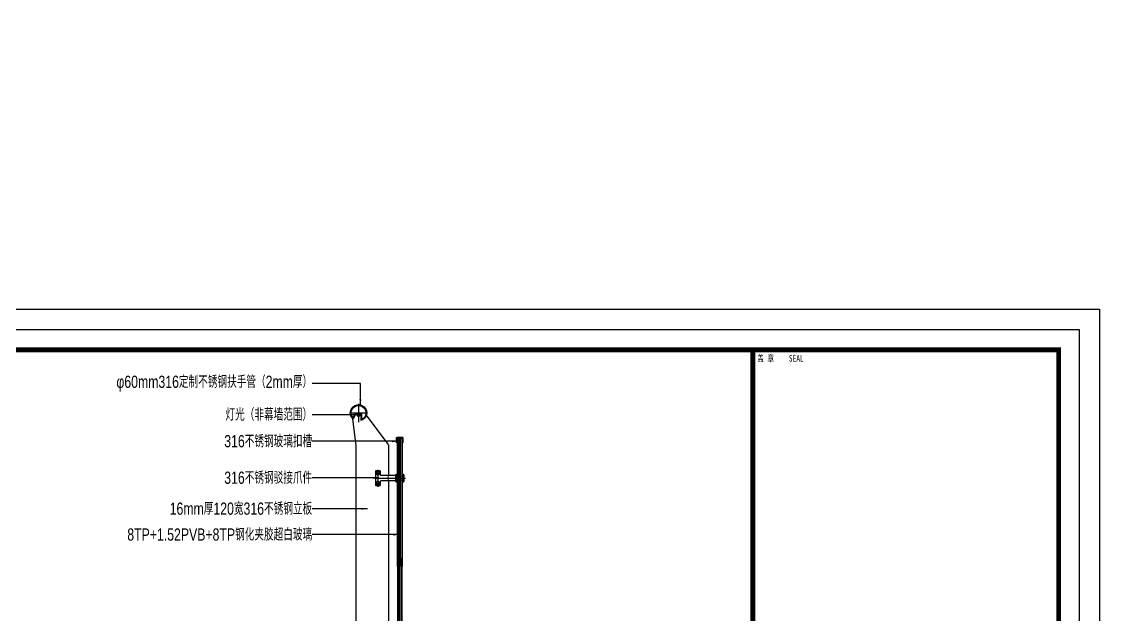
# Model space of a CAD drawing. Extents: x -8792 to 174344, y -43961 to 62816.
# Drawn here: x 19452 to 23500, y -7717 to -5534 of the extents above; entities that cross this region are included whole.
import ezdxf
from ezdxf.enums import TextEntityAlignment as Align
from ezdxf.xclip import XClip

# ---------------------------------------------------------------- set-up
doc = ezdxf.new("R2010")
doc.units = 0
doc.header["$LTSCALE"] = 50
doc.header["$XCLIPFRAME"] = 0
for name, pattern in [('CENTER2', [28.575, 19.05, -3.175, 3.175, -3.175]), ('DASH', [0.35, 0.25, -0.1]), ('DOT2', [0.125, 0, -0.125])]:
    doc.linetypes.add(name, pattern=pattern)
for name, color, linetype in [('#不锈钢', 25, 'Continuous'), ('#填充层', 8, 'Continuous'), ('#文字', 2, 'Continuous'), ('#标注', 1, 'Continuous'), ('#玻璃', 130, 'Continuous'), ('#结构边线+内凹外凸边线', 5, 'Continuous'), ('#胶', 95, 'Continuous'), ('#轴线', 1, 'CENTER2'), ('#配件', 11, 'Continuous'), ('#非幕墙范围构件', 8, 'DASH'), ('2017_11-sheet-R$0$C-SHET-TTLB', 11, 'Continuous'), ('A-FLOR-OTLN', 4, 'DOT2'), ('C-SHET-SHBD', 11, 'Continuous'), ('C-SHET-TTLB', 11, 'Continuous'), ('gl_hatch', 4, 'Continuous'), ('Glass', 230, 'Continuous'), ('TK', 7, 'Continuous'), ('吊顶', 7, 'Continuous'), ('建-填充', 9, 'Continuous'), ('通-图框-文字', 4, 'Continuous')]:
    doc.layers.add(name, color=color, linetype=linetype)
doc.styles.add('2017_11-sheet-R$0$SHEET-ECADI', font='', dxfattribs={"width": 0.7})
doc.styles.add('JHZX', font='jrs.shx', dxfattribs={"width": 0.6, "bigfont": 'jhz.shx'})
doc.styles.add('XD-2008', font='xd-hzs.shx', dxfattribs={"width": 0.7, "bigfont": 'xd-hztxt.shx'})
doc.styles.add('XD2008', font='@1romans.shx', dxfattribs={"width": 0.7, "bigfont": '!hztxt.shx'})
doc.styles.add('文字1', font='jrs.shx', dxfattribs={"width": 0.7, "bigfont": 'hztxt.shx'})
doc.styles.get('2017_11-sheet-R$0$SHEET-ECADI').set_extended_font_data('SimHei')
doc.dimstyles.new('JZBZ-15', dxfattribs={"dimscale": 15, "dimtxt": 3, "dimasz": 1.5, "dimexe": 1, "dimexo": 1, "dimgap": 0.5, "dimtad": 1, "dimdec": 0, "dimdsep": 46, "dimtxsty": 'JHZX', "dimblk1": 'ARCHTICK', "dimblk2": 'ARCHTICK', "dimsah": 1, "dimcen": 0, "dimclrd": 1, "dimclre": 1, "dimclrt": 2, "dimadec": 3, "dimazin": 2, "dimtfac": 1, "dimtdec": 0, "dimtix": 1, "dimtmove": 0, "dimatfit": 3, "dimfxl": 0, "dimtolj": 1, "dimlwd": -1, "dimlwe": -1, "dimarcsym": 0})
pattern_1 = [(0, (-5e-09, -10.52), (0, 349.25), [254, -95.25]), (90, (-5e-09, -10.52), (-349.25, 2e-14), [254, -95.25])]

# ---------------------------------------------------------------- blocks, each defined once
blk = doc.blocks.new('A$Cbd8d7c8c')
at = {"layer": 'A-FLOR-OTLN', "color": 8}
blk.add_lwpolyline([(-22721.2, -15689.9), (-43719.4, -33393.2, 0.413756), (-43991.6, -36561, 0.189672), (122158.2, -126683, 0.414786), (124666, -124719.5), (133885.2, -48361.9, 0.379931), (116453.3, -23207.9, 0.236452)], format="xyb", dxfattribs=at)
at = {"layer": '吊顶', "const_width": 3}
blk.add_lwpolyline([(36525.2, -42886.2, 0.056654), (31389.8, -41079.3), (30859.1, -40957.8, -0.112536), (21289.5, -36343.7, -0.028917), (3039, -19971, 0.413532), (-633.6, -19953.4), (-31397.9, -50352.8, 0.414781), (-31416.3, -54033.3, 0.170492), (123964.3, -129414.7, 0.412564), (126841.2, -127143.2), (136317.5, -48655.6, 1.269195), (87076.8, -54393.3)], format="xyb", dxfattribs=at)
blk = doc.blocks.new('ASDFDFBBBB')
at = {"layer": '#填充层', "ltscale": 10}
h = blk.add_hatch(dxfattribs=at)
h.set_pattern_fill('钢筋混凝土', color=256, scale=10)
h.set_pattern_definition([(45, (-4632.229, 2116.876), (-17.67767, 17.67767), []), (50, (-4632.23, 2116.876), (71.72602, -6.27521), [7.5, -82.5]), (355, (-4632.23, 2116.876), (-13.87513, 75.21921), [6, -66]), (100.4514, (-4626.25, 2116.35), (57.85094, 68.94395), [6.37402, -70.1142]), (46.1842, (-4632.23, 2136.88), (106.7241, -16.5519), [11.25, -123.75]), (96.6356, (-4623.33, 2135.5), (93.46627, 97.4118), [9.56103, -105.1713]), (351.1842, (-4632.23, 2136.88), (93.4662, 97.41186), [9, -99]), (21, (-4622.23, 2131.876), (59.6907, -40.26189), [7.5, -82.5]), (326, (-4622.23, 2131.876), (24.33153, 72.515), [6, -66]), (71.4514, (-4617.254, 2128.52), (84.02226, 32.25305), [6.37402, -70.1142]), (37.5, (-4632.229, 2116.876), (1.215986, 33.289385), [0, -65.2, 0, -67, 0, -66.25]), (7.5, (-4632.23, 2116.876), (26.306954, 39.44117), [0, -38.2, 0, -63.7, 0, -25.25]), (327.5, (-4654.529, 2116.876), (53.382244, -2.255487), [0, -25, 0, -78, 0, -103.5]), (317.5, (-4664.53, 2116.876), (58.31862, 10.0105), [0, -32.5, 0, -51.8, 0, -73.5])])
h.paths.add_polyline_path([(12250.1, -350), (-199.9, -350), (-199.9, -470.1), (12250.1, -470.1)])
h.paths.add_polyline_path([(12250.1, -300.1), (12250.1, -1100.1), (12650.1, -1100.1), (12650.1, -430.1), (16850.1, -430.1), (16850.1, -970.1), (17200.1, -970.1), (17200.1, -300.1)])
at = {"layer": '#结构边线+内凹外凸边线', "ltscale": 10}
blk.add_lwpolyline([(12250.1, -350), (-199.9, -350), (-199.9, -470.1), (12250.1, -470.1)], close=True, dxfattribs=at)
blk = doc.blocks.new('A$Ce0d87682')
at = {"layer": '#填充层'}
h = blk.add_hatch(dxfattribs=at)
h.set_pattern_fill('TEMP', color=256)
h.set_pattern_definition([(45, (-29.9126, -58.2473), (-1.122532, 1.122532), [])])
edge = h.paths.add_edge_path(flags=16)
edge.add_line((-12.5, -54.6), (-12.5, -30.8))
edge.add_line((-12.5, -30.8), (11.4, -30.8))
edge.add_line((11.4, -30.8), (20.5, -48.5))
edge.add_arc((0, -30), 27.6, 318.0312, 603.0607)
edge = h.paths.add_edge_path()
edge.add_line((-10.1, -58.2), (-10.1, -33.2))
edge.add_line((-10.1, -33.2), (9.9, -33.2))
edge.add_line((9.9, -33.2), (19.9, -52.5))
edge.add_arc((0, -30), 30, 311.5441, 610.3178)
at = {"layer": '#不锈钢', "ltscale": 10}
for points in [[(-10.1, -58.2), (-10.1, -33.2), (9.9, -33.2), (19.9, -52.5, 3.653733)], [(-12.5, -54.6), (-12.5, -30.8), (11.4, -30.8), (20.5, -48.5, 2.947148)]]:
    blk.add_lwpolyline(points, format="xyb", close=True, dxfattribs=at)
at = {"layer": '#非幕墙范围构件', "const_width": 1}
blk.add_lwpolyline([(5, -38.8), (5, -33.8), (-5, -33.9), (-5, -38.9)], dxfattribs=at)
at = {"layer": '#非幕墙范围构件'}
blk.add_lwpolyline([(-5, -33.9), (5, -33.8), (5, -40.5), (-5, -40.5), (-5, -33.9)], dxfattribs=at)
blk = doc.blocks.new('A$C565A1FEC')
at = {"layer": '#填充层'}
h = blk.add_hatch(dxfattribs=at)
h.set_pattern_fill('ANSI37', color=256)
h.set_pattern_definition([(45, (-77318.5528, 2550.1554), (-1.122532015, 1.122532015), []), (135, (-77318.5528, 2550.1554), (-1.122532015, -1.122532015), [])])
h.paths.add_polyline_path([(10.8, -20), (8.8, -20), (8.8, -4), (7.8, -3), (1.8, -3), (0.8, -4), (-0.8, -4), (-1.8, -3), (-7.8, -3), (-8.8, -4), (-8.8, -20), (-10.8, -20), (-10.8, -1), (10.8, -1)])
at = {"layer": '#不锈钢', "ltscale": 10}
blk.add_lwpolyline([(10.8, -20), (10.8, -1), (-10.8, -1), (-10.8, -20), (-11.8, -20), (-11.8, 0), (11.8, 0), (11.8, -20)], close=True, dxfattribs=at)
at = {"layer": '#填充层'}
blk.add_lwpolyline([(10.8, -20), (8.8, -20), (8.8, -4), (7.8, -3), (1.8, -3), (0.8, -4), (-0.8, -4), (-1.8, -3), (-7.8, -3), (-8.8, -4), (-8.8, -20), (-10.8, -20), (-10.8, -1), (10.8, -1), (10.8, -20)], dxfattribs=at)
blk = doc.blocks.new('*U105')
at = {"layer": '建-填充', "ltscale": 10}
h = blk.add_hatch(dxfattribs=at)
h.set_pattern_fill('ANGLE', color=8, scale=100)
h.set_pattern_definition(pattern_1)
h.paths.add_polyline_path([(0, -10.5), (0, -7), (1, -8), (1, -9.5)])
at = {"color": 8, "ltscale": 10}
blk.add_lwpolyline([(0, -10.5), (0, -7), (1, -8), (1, -9.5), (0, -10.5)], dxfattribs=at)
at = {"color": 9, "linetype": 'Continuous', "const_width": 1.52}
blk.add_lwpolyline([(1, -8.8), (471.7, -8.8)], dxfattribs=at)
at = {"layer": 'gl_hatch', "linetype": 'Continuous'}
for p, q in [((0, -1), (471.7, -1)), ((0, -7), (471.7, -7)), ((0, -10.5), (471.7, -10.5)), ((0, -16.5), (471.7, -16.5))]:
    blk.add_line(p, q, dxfattribs=at)
at = {"layer": 'Glass'}
blk.add_line((1, -8), (1, -9.5), dxfattribs=at)
for points in [[(471.7, -8), (1, -8), (0, -7), (0, -1), (1, 0), (471.7, 0)], [(471.7, -17.5), (1, -17.5), (0, -16.5), (0, -10.5), (1, -9.5), (471.7, -9.5)]]:
    blk.add_lwpolyline(points, dxfattribs=at)
blk = doc.blocks.new('*U106')
at = {"layer": '建-填充', "ltscale": 10}
h = blk.add_hatch(dxfattribs=at)
h.set_pattern_fill('ANGLE', color=8, scale=100)
h.set_pattern_definition(pattern_1)
h.paths.add_polyline_path([(0, -10.5), (0, -7), (1, -8), (1, -9.5)])
at = {"color": 8, "ltscale": 10}
blk.add_lwpolyline([(0, -10.5), (0, -7), (1, -8), (1, -9.5), (0, -10.5)], dxfattribs=at)
at = {"color": 9, "linetype": 'Continuous', "const_width": 1.52}
blk.add_lwpolyline([(1, -8.8), (575.4, -8.8)], dxfattribs=at)
at = {"layer": 'gl_hatch', "linetype": 'Continuous'}
for p, q in [((0, -1), (575.4, -1)), ((0, -7), (575.4, -7)), ((0, -10.5), (575.4, -10.5)), ((0, -16.5), (575.4, -16.5))]:
    blk.add_line(p, q, dxfattribs=at)
at = {"layer": 'Glass'}
blk.add_line((1, -8), (1, -9.5), dxfattribs=at)
for points in [[(575.4, -8), (1, -8), (0, -7), (0, -1), (1, 0), (575.4, 0)], [(575.4, -17.5), (1, -17.5), (0, -16.5), (0, -10.5), (1, -9.5), (575.4, -9.5)]]:
    blk.add_lwpolyline(points, dxfattribs=at)
blk = doc.blocks.new('GRER')
at = {"layer": '#胶'}
h = blk.add_hatch(dxfattribs=at)
h.set_pattern_fill('ANSI37', color=256, style=0)
h.set_pattern_definition([(45, (-231365.9772, -24587.3655), (-1.122532015, 1.122532015), []), (135, (-231365.9772, -24587.3655), (-1.122532015, -1.122532015), [])])
h.paths.add_polyline_path([(-369.6, 1176.6), (-367.6, 1176.6), (-367.6, 1147.6), (-369.6, 1147.6)])
h.paths.add_polyline_path([(-350.1, 1176.6), (-348.3, 1176.6), (-348.3, 1147.6), (-350.1, 1147.6)])
at = {"layer": '#不锈钢', "ltscale": 10}
for p, q in [((-518.9, 1281.6), (-531.2, 1380.6)), ((-518.9, -99.9), (-518.9, 1281.6)), ((-400.1, 1285.3), (-401.6, 1287.3)), ((-399.2, 1283.1), (-400.1, 1285.3)), ((-398.8, 1280.5), (-399.2, 1283.1)), ((-398.8, 1171.3), (-398.8, 1280.5))]:
    blk.add_line(p, q, dxfattribs=at)
for points in [[(-398.8, 1171.3), (-398.8, 1280.5), (-399.2, 1283.1), (-400.1, 1285.3), (-401.6, 1287.3), (-481.5, 1393.4)], [(-398.8, 451.3), (-398.8, 1153.3)]]:
    blk.add_lwpolyline(points, dxfattribs=at)
at = {"layer": '#轴线', "ltscale": 5}
for points in [[(-510.2, 1435.7), (-510.2, 1368.1)], [(-543.2, 1402.2), (-477.2, 1402.2)], [(-447.2, 1180.3), (-431, 1180.3)], [(-439.1, 1192.8), (-439.1, 1129.6)], [(-451, 1162.3), (-337.8, 1162.3)], [(-447.2, 1144.2), (-431, 1144.2)]]:
    blk.add_lwpolyline(points, dxfattribs=at)
at = {"layer": '#配件', "ltscale": 20}
for points in [[(-373.6, 1171.3), (-425, 1171.3), (-426.6, 1171.5), (-427.9, 1172.2), (-429, 1173.3), (-429.8, 1174.8), (-430.1, 1176.2), (-430.1, 1187.2), (-430.3, 1188.3), (-431, 1189.1), (-432, 1189.2), (-446.1, 1189.2), (-447, 1189.1), (-447.7, 1188.3), (-448.1, 1187.2), (-448.1, 1137.2), (-447.7, 1136.3), (-447, 1135.5), (-446.1, 1135.2), (-432, 1135.2), (-431, 1135.5), (-430.3, 1136.3), (-430.1, 1137.2), (-430.1, 1148.2), (-429.8, 1149.8), (-429, 1151.1), (-427.9, 1152.2), (-426.6, 1153), (-425, 1153.3), (-373.6, 1153.3)], [(-372.2, 1147.3), (-373.6, 1149.7), (-373.6, 1174.8), (-372.2, 1177.1)], [(-345.7, 1177.1), (-344.2, 1174.8), (-344.2, 1149.7), (-345.7, 1147.3)]]:
    blk.add_lwpolyline(points, dxfattribs=at)
at = {"layer": '#配件', "lineweight": 0, "ltscale": 20}
for points in [[(-439.1, 1187.6), (-445.5, 1183.9), (-445.5, 1176.6), (-439.1, 1172.7), (-432.7, 1176.6), (-432.7, 1183.9)], [(-439.1, 1151.7), (-445.5, 1147.8), (-445.5, 1140.5), (-439.1, 1136.8), (-432.7, 1140.5), (-432.7, 1147.8)]]:
    blk.add_lwpolyline(points, close=True, dxfattribs=at)
at = {"layer": '#配件', "ltscale": 20}
for points in [[(-372.2, 1177.1), (-369.6, 1177.1), (-369.6, 1147.3), (-372.2, 1147.3)], [(-369.6, 1176.6), (-367.6, 1176.6), (-367.6, 1147.6), (-369.6, 1147.6)], [(-350.1, 1176.6), (-348.3, 1176.6), (-348.3, 1147.6), (-350.1, 1147.6)], [(-348.3, 1177.1), (-345.7, 1177.1), (-345.7, 1147.3), (-348.3, 1147.3)]]:
    blk.add_lwpolyline(points, close=True, dxfattribs=at)
at = {"layer": '#配件', "lineweight": 0, "ltscale": 20}
for points in [[(-401.5, 1153.3), (-401.5, 1171.3)], [(-350.1, 1170), (-367.6, 1170)], [(-350.1, 1154.4), (-367.6, 1154.4)]]:
    blk.add_lwpolyline(points, dxfattribs=at)
at = {"layer": '#配件', "lineweight": 0}
for centre in [(-439.1, 1180.3), (-439.1, 1144.2)]:
    blk.add_circle(centre, 6.41, dxfattribs=at)
at = {"layer": '#标注', "ltscale": 10, "xscale": -1}
blk.add_blockref('A$Ce0d87682', (-510.2, 1432.1), dxfattribs=at)
at = {"layer": '#玻璃', "rotation": 270}
blk.add_blockref('*U105', (-349.9, 1309.3), dxfattribs=at)
at = {"layer": '#玻璃', "xscale": -1, "rotation": 270}
blk.add_blockref('*U106', (-349.9, 292.3), dxfattribs=at)
at = {"ltscale": 10}
blk.add_blockref('A$C565A1FEC', (-358.7, 1312.3), dxfattribs=at)
blk = doc.blocks.new('A3文本框')
at = {"layer": 'Defpoints', "ltscale": 500}
blk.add_lwpolyline([(10, -10), (-420, -10), (-420, 297), (10, 297)], close=True, dxfattribs=at)
at = {"layer": 'C-SHET-SHBD', "style": 'XD2008', "width": 0.7}
for tag, height, p in [('子项名称', 4.5, (-37.49, 35.41)), ('图名', 4.5, (-37.49, 24.27)), ('比例', 3, (-56.3, 8.25)), ('MQJD-01', 3, (-13.24, 2.27))]:
    blk.add_attdef(tag, text='', height=height, dxfattribs=at).set_placement(p, align=Align.CENTER)
blk = doc.blocks.new('_ARCHTICK')
at = {"color": 0, "linetype": 'ByBlock', "const_width": 0.15}
blk.add_lwpolyline([(-0.5, -0.5), (0.5, 0.5)], dxfattribs=at)
blk = doc.blocks.new('华东院_土建2018EcadiA3_2021_06-sheet-R', base_point=(415, 5))
at = {"layer": '2017_11-sheet-R$0$C-SHET-TTLB'}
blk.add_line((340, 292), (414.5, 292), dxfattribs=at)
at = {"layer": '2017_11-sheet-R$0$C-SHET-TTLB', "style": '2017_11-sheet-R$0$SHEET-ECADI', "width": 0.7}
blk.add_text('盖 章    SEAL', height=1.6, dxfattribs=at).set_placement((341.13, 289.12))
blk = doc.blocks.new('A$Ce60f285c')
at = {"layer": 'C-SHET-TTLB'}
for points in [[(430, 307), (430, 0), (0, 0), (0, 307)], [(425, 302), (425, 5), (5, 5), (5, 302)]]:
    blk.add_lwpolyline(points, close=True, dxfattribs=at)
at = {"layer": 'C-SHET-TTLB', "const_width": 1.2}
blk.add_lwpolyline([(18.4, 297), (420, 297), (420, 10), (18.4, 10)], close=True, dxfattribs=at)
at = {"layer": 'C-SHET-TTLB'}
blk.add_lwpolyline([(345, 297, 1.2, 1.2, 0), (345, 10.01, 0.9, 0.9, 0)], format="xyseb", dxfattribs=at)
blk.add_blockref('华东院_土建2018EcadiA3_2021_06-sheet-R', (420, 10), dxfattribs=at)
at = {"layer": 'C-SHET-SHBD', "style": 'XD2008', "width": 0.7}
for tag, p in [('审定人', (345.74, 128.4)), ('设总', (345.74, 118.19)), ('审核人', (345.74, 107.96)), ('专业负责人', (345.74, 97.75)), ('校对人', (345.74, 87.55)), ('设计人', (345.74, 77.64))]:
    blk.add_attdef(tag, p, '', height=2.8, dxfattribs=at)
for tag, p in [('工程编号', (368.42, 27.05)), ('阶段', (404.41, 27.05)), ('专业', (404.41, 19.69))]:
    blk.add_attdef(tag, text='', height=3.5, dxfattribs=at).set_placement(p, align=Align.MIDDLE_CENTER)
at = {"layer": 'C-SHET-SHBD', "style": 'XD2008', "width": 0.7, "flags": 1}
blk.add_attdef('日期', text='', height=3.5, dxfattribs=at).set_placement((368.42, 13.43), align=Align.MIDDLE_CENTER)
at = {"layer": '通-图框-文字', "style": 'XD-2008', "width": 0.7}
for tag, p in [('建设单位', (383.41, 70.61)), ('项目名称', (383.28, 58.43))]:
    blk.add_attdef(tag, text='', height=5, dxfattribs=at).set_placement(p, align=Align.MIDDLE_CENTER)
blk = doc.blocks.new('A$C6049850a')
at = {"ltscale": 10}
blk.add_blockref('A$Ce60f285c', (0, 0), dxfattribs=at)

msp = doc.modelspace()

# ---------------------------------------------------------------- block references
at = {"ltscale": 10}
ref = msp.add_blockref('A$Cbd8d7c8c', (-20242.468, 78224.561), dxfattribs=at)
XClip(ref).set_block_clipping_path([(33737.5024453482, -58253.8739175466), (58527.5008306247, -28195.842069268)])
ref = msp.add_blockref('A$Cbd8d7c8c', (22321.982, 94074.685), dxfattribs=at)
XClip(ref).set_block_clipping_path([(76291.0063025201, -72283.9918497168), (103268.9259821397, -47877.3086105986)])
at = {"ltscale": 12}
ref = msp.add_blockref('ASDFDFBBBB', (19664.938, -7192.873), dxfattribs=dict(at, xscale=-1))
XClip(ref).set_block_clipping_path([(11800.9034438342, -3842.9944827884), (17026.5034438345, 748.8291332118)])
at = {"ltscale": 10, "xscale": 15, "yscale": 15, "zscale": 15}
msp.add_blockref('A$C6049850a', (16964.035, -11196.044), dxfattribs=at)
ref = msp.add_blockref('GRER', (21199.507, -8375.091))
XClip(ref).set_block_clipping_path([(-2002.5017468249, -2670.9529163587), (939.5273157459, 1634.0470836415)])
at = {"layer": 'TK', "color": 0, "xscale": 15, "yscale": 15, "zscale": 15}
msp.add_blockref('A3文本框', (23264.035, -11046.044), dxfattribs=at)

# ---------------------------------------------------------------- texts
at = {"layer": '#文字', "char_height": 45, "attachment_point": 6, "style": '文字1'}
for s, insert in [('{\\W0.75;φ60mm316定制不锈钢扶手管（2mm厚）}', (20518.715, -6865.118)), ('{\\W0.75;灯光（非幕墙范围）}', (20518.715, -6979.38)), ('{\\W0.75;316不锈钢玻璃扣槽}', (20518.715, -7077.296)), ('{\\W0.75;316不锈钢驳接爪件}', (20518.715, -7211.705)), ('{\\W0.75;16mm厚120宽316不锈钢立板}', (20518.715, -7325.509)), ('{\\W0.75;8TP+1.52PVB+8TP钢化夹胶超白玻璃}', (20518.715, -7420.684))]:
    msp.add_mtext(s, dxfattribs=dict(at, insert=insert))

# ---------------------------------------------------------------- leaders
at = {"layer": '#标注', "ltscale": 10}
for points in [[(20695.977, -6945.042), (20695.977, -6865.118), (20518.715, -6865.118)], [(20695.977, -6979.38), (20518.715, -6979.38)], [(20834.589, -7077.296), (20518.715, -7077.296)], [(20763.454, -7211.705), (20518.715, -7211.705)], [(20722.58, -7325.509), (20518.715, -7325.509)], [(20838.688, -7420.684), (20518.715, -7420.684)]]:
    msp.add_leader(points, dimstyle='JZBZ-15', dxfattribs=at)

doc.saveas('drawing.dxf')
